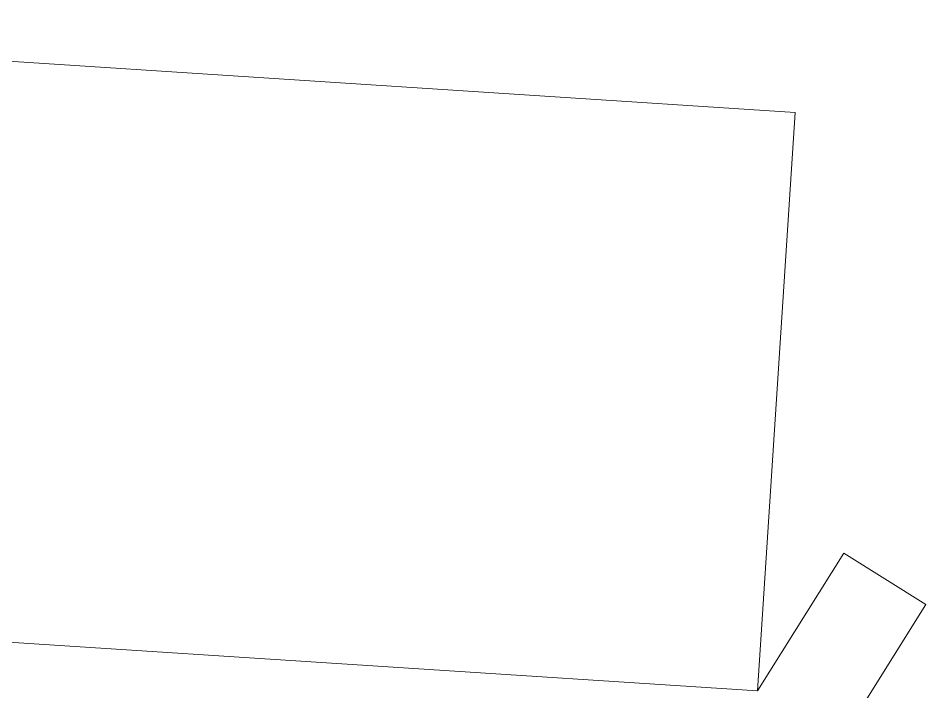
# Model space of a CAD drawing. Header units: millimetres. Extents: x 7471872 to 14943722, y 8344308 to 16688757.
# Drawn here: x 7471877.023 to 7471877.963, y 8344385.992 to 8344386.689 of the extents above; entities that cross this region are included whole.
import ezdxf

# ---------------------------------------------------------------- set-up
doc = ezdxf.new("R2010")
doc.units = ezdxf.units.MM
for name, color, linetype, lineweight in [('diastasiologisi', 7, 'Continuous', 5), ('eswterikoi toixoi', 7, 'Continuous', 30), ('ntoulapes', 7, 'Continuous', 5)]:
    doc.layers.add(name, color=color, linetype=linetype, lineweight=lineweight)

msp = doc.modelspace()

# ---------------------------------------------------------------- linework, layer by layer
at = {"layer": 'diastasiologisi', "color": 9, "true_color": 0xc7c8ca}
for p, q in [((7471877.877942263, 8344386.135302457), (7471877.788607878, 8344385.992760773)), ((7471877.962676344, 8344386.08219752), (7471877.877942258, 8344386.13530246)), ((7471877.962676349, 8344386.082197518), (7471877.841659175, 8344385.889102869))]:
    msp.add_line(p, q, dxfattribs=at)
at = {"layer": 'eswterikoi toixoi', "color": 9, "lineweight": 15, "true_color": 0xc7c8ca}
msp.add_line((7471877.78860788, 8344385.992760778), (7471875.678314216, 8344386.1298782), dxfattribs=at)
at = {"layer": 'ntoulapes', "color": 9, "lineweight": 15, "true_color": 0xc7c8ca}
for p, q in [((7471877.827511152, 8344386.59149823), (7471876.325509766, 8344386.689091546)), ((7471877.788607878, 8344385.992760772), (7471877.827511152, 8344386.591498223))]:
    msp.add_line(p, q, dxfattribs=at)

doc.saveas('drawing.dxf')
